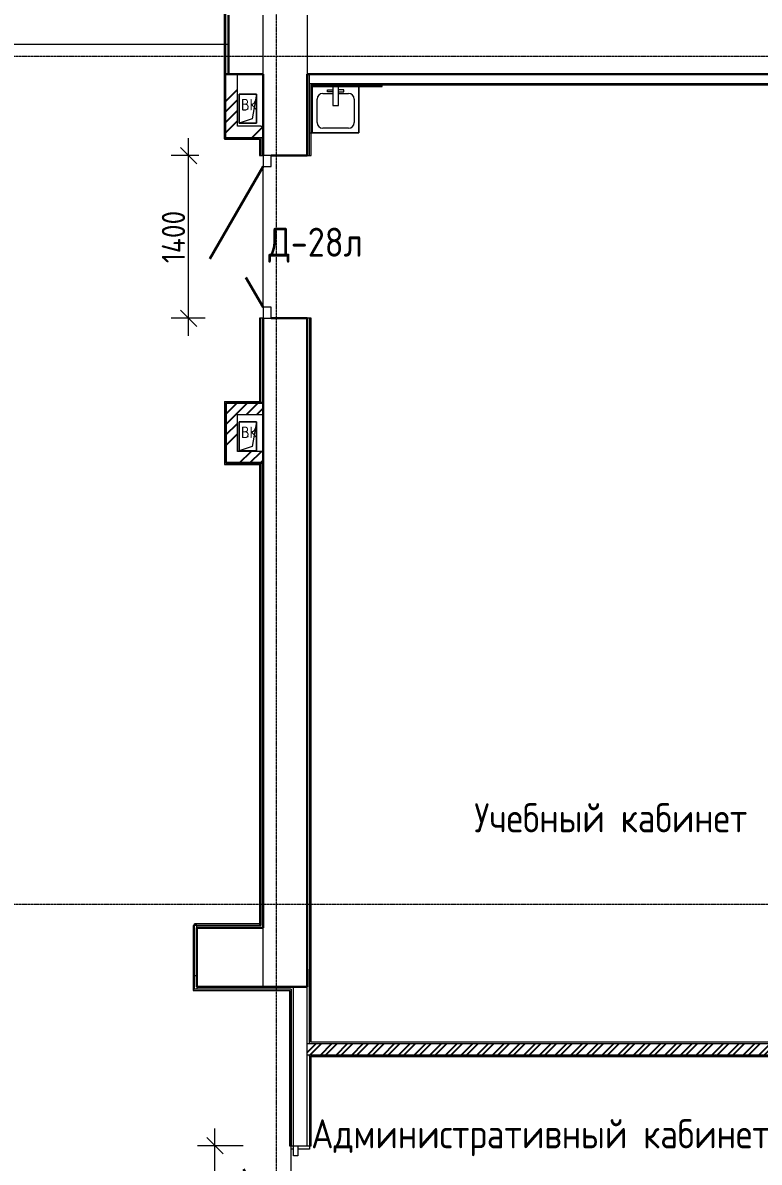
# Model space of a CAD drawing. Header units: millimetres. Extents: x -25149 to 64359, y -29707 to 46678.
# Drawn here: x 46668 to 53002, y 10723 to 20531 of the extents above; entities that cross this region are included whole.
import ezdxf

# ---------------------------------------------------------------- set-up
doc = ezdxf.new("R2010")
doc.units = ezdxf.units.MM
doc.linetypes.add('ADSK_Линия сетки', pattern=[25, 20, -2.5, 0, -2.5])
for name, color, linetype, lineweight in [('Аннотация', 7, 'Continuous', 9), ('Двери', 7, 'Continuous', 9), ('Марки дверей', 7, 'Continuous', 20), ('Марки помещений', 7, 'Continuous', 20), ('Обобщенные модели', 7, 'Continuous', 18), ('Оси', 7, 'Continuous', 9), ('Перекрытие', 7, 'Continuous', 18), ('Размеры', 7, 'Continuous', 5), ('Сантехника', 7, 'Continuous', 18), ('Стены несущие', 7, 'Continuous', 30), ('Стены отделка', 7, 'Continuous', 30), ('Стены перегородки', 7, 'Continuous', 30), ('Стены штриховка', 7, 'Continuous', 9)]:
    doc.layers.add(name, color=color, linetype=linetype, lineweight=lineweight)
doc.styles.add('GOST Common_2', font='GOST_Common.ttf', dxfattribs={"width": 0.9, "height": 250})
doc.styles.add('GOST Common_5', font='GOST_Common.ttf', dxfattribs={"width": 0.9, "height": 100})
doc.styles.add('GOST Common_6', font='GOST_Common.ttf', dxfattribs={"width": 0.9, "height": 200})
doc.dimstyles.new('ADSK_Основной_2_мм', dxfattribs={"dimscale": 304.8, "dimtxt": 201.142999, "dimasz": 0.463911, "dimexe": 0.492126, "dimexo": 0.492126, "dimgap": 0.098425, "dimtad": 1, "dimrnd": 0.01, "dimdsep": 46, "dimtxsty": 'GOST Common_6', "dimblk1": 'OBLIQUE', "dimblk2": 'OBLIQUE', "dimsah": 1, "dimcen": 0.09, "dimdle": 0.492126, "dimazin": 2, "dimtfac": 1, "dimtdec": 4, "dimtix": 1, "dimtmove": 0, "dimatfit": 3, "dimfxl": 1, "dimtvp": 1, "dimtolj": 1, "dimtzin": 0, "dimlwd": 20, "dimlwe": 20, "dimarcsym": 2})

# ---------------------------------------------------------------- blocks, each defined once
blk = doc.blocks.new('Дверь-Alumark_двупольная с глухим окном_S70 - 1400х2200 алюм ост Д30л-6280821-План 2-го этажа')
at = {"layer": 'Двери', "lineweight": 30}
for p, q in [((730, 190), (-62.4, 647.5)), ((-480, 190), (-224.5, 337.5))]:
    blk.add_line(p, q, dxfattribs=at)
at = {"layer": 'Двери'}
for p, q in [((-575, 190), (-575, 120)), ((-480, 190), (-575, 190)), ((-575, 120), (-480, 120)), ((-480, 120), (-480, 190)), ((730, 190), (730, 120)), ((825, 190), (730, 190)), ((730, 120), (825, 120)), ((825, 120), (825, 190))]:
    blk.add_line(p, q, dxfattribs=at)
blk = doc.blocks.new('АС_Дверь_Однопольная_Алюминиевая - 1030х2200 алюм Д31п-3645205-План 2-го этажа')
at = {"layer": 'Двери'}
for p, q in [((-390, -20), (-303, -20)), ((-390, -60), (-390, -20)), ((-303, -60), (-390, -60)), ((-303, -20), (-303, -60)), ((553, -20), (640, -20)), ((553, -60), (553, -20)), ((640, -60), (553, -60)), ((640, -20), (640, -60))]:
    blk.add_line(p, q, dxfattribs=at)
at = {"layer": 'Двери', "lineweight": 30}
blk.add_line((553, -60), (-188.3, -488), dxfattribs=at)
blk = doc.blocks.new('SND_2D_Раковина - 400х400-V37-План 2-го этажа')
at = {"layer": 'Сантехника'}
for p, q in [((-110, 120), (-25, 120)), ((-70, 150), (-25, 150)), ((-70, 135), (-70, 150)), ((-25, 135), (-70, 135)), ((-25, 180), (-25, 15)), ((25, 15), (25, 180)), ((70, 150), (25, 150)), ((25, 135), (70, 135)), ((25, 120), (110, 120)), ((70, 135), (70, 150)), ((200, -220), (200, 180)), ((200, 180), (200, -220)), ((-160, -130), (-160, 70)), ((-25, 15), (25, 15)), ((160, 70), (160, -130)), ((110, -180), (-110, -180)), ((-198.8, -220), (200, -220)), ((200, -220), (-198.8, -220))]:
    blk.add_line(p, q, dxfattribs=at)
for centre, start, end in [((-110, 70), 90, 180), ((110, 70), 0, 90), ((-110, -130), 180, 270), ((110, -130), 270, 0)]:
    blk.add_arc(centre, 50, start, end, dxfattribs=at)
blk = doc.blocks.new('GM_Отверстие прямоугольное _в плите_ - Отверстие-1400775-План 2-го этажа')
at = {"layer": 'Обобщенные модели'}
for p, q in [((-75, -125), (-75, 125)), ((-75, 125), (75, 125)), ((75, 125), (-75, 125)), ((-75, 125), (-75, -125)), ((-37.5, 87.5), (75, 125)), ((75, 125), (75, -125)), ((75, -125), (75, 125)), ((-75, -125), (-37.5, 87.5)), ((75, -125), (-75, -125)), ((-75, -125), (75, -125))]:
    blk.add_line(p, q, dxfattribs=at)
for start, end in [(360, 180), (180, 360), (60, 165), (300, 360), (195, 270)]:
    blk.add_arc((0, 0), 2.5, start, end, dxfattribs=at)
blk = doc.blocks.new('_Oblique')
at = {"color": 0, "linetype": 'ByBlock', "lineweight": -2}
blk.add_line((-0.5, -0.5), (0.5, 0.5), dxfattribs=at)
blk = doc.blocks.new('DIMBLOCK38-План 2-го этажа')
at = {"layer": 'Defpoints', "color": 0, "transparency": 16777216}
for p in [(48321.1, 10864.4), (48714, 10864.4), (48674.6, 9834.4)]:
    blk.add_point(p, dxfattribs=at)
at = {"layer": 'Размеры', "color": 0, "transparency": 16777216}
for p, q in [((48321.1, 9684.4), (48321.1, 11014.4)), ((48564, 10864.4), (48171.1, 10864.4)), ((48524.6, 9834.4), (48171.1, 9834.4))]:
    blk.add_line(p, q, dxfattribs=at)
at = {"layer": 'Размеры', "color": 0, "transparency": 16777216, "xscale": 141.4, "yscale": 141.4, "zscale": 141.4}
for p, rotation in [((48321.1, 10864.4), 90), ((48321.1, 9834.4), 270)]:
    blk.add_blockref('_Oblique', p, dxfattribs=dict(at, rotation=rotation))
at = {"layer": 'Размеры', "color": 0, "transparency": 16777216, "insert": (48191.1, 10349.4), "char_height": 200, "width": 560.473, "attachment_point": 5, "rotation": 90, "style": 'GOST Common_6'}
blk.add_mtext('\\A1;1030', dxfattribs=at)
blk = doc.blocks.new('DIMBLOCK39-План 2-го этажа')
at = {"layer": 'Defpoints', "color": 0, "transparency": 16777216}
for p in [(48093.8, 19387.8), (48333, 19387.8), (48386.7, 17987.8)]:
    blk.add_point(p, dxfattribs=at)
at = {"layer": 'Размеры', "color": 0, "transparency": 16777216}
for p, q in [((48093.8, 17837.8), (48093.8, 19537.8)), ((48183, 19387.8), (47943.8, 19387.8)), ((48236.7, 17987.8), (47943.8, 17987.8))]:
    blk.add_line(p, q, dxfattribs=at)
at = {"layer": 'Размеры', "color": 0, "transparency": 16777216, "xscale": 141.4, "yscale": 141.4, "zscale": 141.4}
for p, rotation in [((48093.8, 19387.8), 90), ((48093.8, 17987.8), 270)]:
    blk.add_blockref('_Oblique', p, dxfattribs=dict(at, rotation=rotation))
at = {"layer": 'Размеры', "color": 0, "transparency": 16777216, "insert": (47963.8, 18687.8), "char_height": 200, "width": 580.928, "attachment_point": 5, "rotation": 90, "style": 'GOST Common_6'}
blk.add_mtext('\\A1;1400', dxfattribs=at)

msp = doc.modelspace()

# ---------------------------------------------------------------- hatches: boundary and pattern name
h = msp.add_hatch()
h.set_pattern_fill('ANSI34', color=256, scale=20)
h.paths.add_polyline_path([(48514.064, 20088.15), (48414.064, 20088.15), (48414.064, 19542.15), (48735, 19542.15), (48735, 19642.15), (48715, 19642.15), (48514.064, 19642.15)])
h = msp.add_hatch()
h.set_pattern_fill('ANSI34', color=256, scale=20)
h.paths.add_polyline_path([(48735, 17260.15), (48414.064, 17260.15), (48414.064, 16742.15), (48735, 16742.15), (48735, 16842.15), (48513.755, 16842.15), (48514.064, 16842.253), (48514.064, 17160.15), (48735, 17160.15)])
h = msp.add_hatch()
h.set_pattern_fill('ANSI32', color=256, scale=10)
h.paths.add_polyline_path([(55070.478, 11745), (49115, 11745), (49115, 11645), (55071.287, 11645)])

# ---------------------------------------------------------------- linework, layer by layer
at = {"layer": 'Оси', "color": 252, "linetype": 'ADSK_Линия сетки'}
for p, q in [((48849.565, 9634.429), (48849.565, 42991.845)), ((-10114.729, 20245), (56004.853, 20245)), ((-10114.729, 12945), (56004.853, 12945))]:
    msp.add_line(p, q, dxfattribs=at)
at = {"layer": 'Перекрытие'}
for p, q in [((48437.5, 20343.15), (46437.5, 20343.15)), ((48735, 18082.815), (48735, 19292.815)), ((48975, 9834.429), (48975, 10864.429)), ((48995, 10834.429), (48975, 10834.429)), ((49135, 10834.429), (49035, 10834.429)), ((49135, 10864.429), (49135, 10834.429))]:
    msp.add_line(p, q, dxfattribs=at)
at = {"layer": 'Стены несущие'}
for p, q in [((48437.5, 20598.15), (48437.5, 20088.15)), ((48414.064, 20088.15), (48735, 20088.15)), ((48735, 20088.15), (48735, 19387.815)), ((49115, 20088.15), (55002.995, 20088.15)), ((49115, 19387.815), (49115, 20088.15)), ((48805, 19387.815), (49115, 19387.815)), ((48735, 17987.815), (48735, 12741.921)), ((49115, 17987.815), (48805, 17987.815)), ((49115, 12231.921), (49115, 17987.815)), ((48414.064, 17260.15), (48414.064, 16742.15)), ((48414.064, 17260.15), (48735, 17260.15)), ((48414.064, 16742.15), (48735, 16742.15)), ((48735, 12741.921), (48165, 12741.921)), ((48165, 12741.921), (48165, 12231.921)), ((48165, 12231.921), (49115, 12231.921))]:
    msp.add_line(p, q, dxfattribs=at)
at = {"layer": 'Стены отделка', "lineweight": 9}
for p, q in [((48514.064, 19642.15), (48514.064, 20068.15)), ((49135, 19583.15), (49135, 20088.15)), ((49135, 20008.15), (54975, 20008.15)), ((49160, 19583.15), (49160, 19983.15)), ((49160, 19983.15), (49760, 19983.15)), ((49760, 19996.15), (54951.737, 19996.15)), ((49760, 19983.15), (49760, 19996.15)), ((48715, 19642.15), (48514.064, 19642.15)), ((48703, 19530.15), (48703, 19387.815)), ((49135, 19583.15), (49160, 19583.15)), ((49147, 19387.815), (49147, 19583.15)), ((48703, 19387.815), (48735, 19387.815)), ((49115, 19387.815), (49147, 19387.815)), ((48735, 17987.815), (48703, 17987.815)), ((48703, 17987.815), (48703, 17272.002)), ((48715, 17260.15), (48715, 17987.815)), ((49147, 17987.815), (49115, 17987.815)), ((49135, 17987.815), (49135, 17045)), ((49147, 11757), (49147, 17987.815)), ((48402.064, 17272.151), (48402.064, 16732.15)), ((48402.064, 17272.151), (48703, 17272.002)), ((48514.064, 16842.15), (48514.064, 17160.15)), ((48514.064, 17160.15), (48735, 17160.15)), ((48735, 16842.15), (48514.064, 16842.15)), ((48404.064, 16730.15), (48703, 16730.299)), ((48703, 16730.299), (48703, 12761.921)), ((48145, 12761.921), (48133, 12761.921)), ((48133, 12761.921), (48133, 12201.921)), ((48145, 12211.921), (48145, 12773.921)), ((48715, 12773.921), (48145, 12773.921)), ((48165, 12741.921), (48165, 12761.921)), ((48165, 12761.921), (48703, 12761.921)), ((49135, 11745), (49135, 12384)), ((48145, 12330.656), (48165, 12330.656)), ((48135, 12199.921), (48963, 12199.921)), ((48975, 12211.921), (48145, 12211.921)), ((48165, 12231.921), (48165, 12211.921)), ((48963, 12199.921), (48963, 10864.429)), ((49115, 11745), (55070.478, 11745)), ((55018.379, 11757), (49147, 11757)), ((55081.869, 11645), (49115, 11645)), ((49135, 11635), (49135, 11645)), ((49147, 11633), (55029.965, 11633)), ((49147, 10864.429), (49147, 11633)), ((48963, 10864.429), (48995, 10864.429)), ((49115, 10864.429), (49147, 10864.429))]:
    msp.add_line(p, q, dxfattribs=at)
for points in [[(48402.064, 20630.15), (48402.064, 19544.15), (48402.064, 19530.15), (48703, 19530.15)], [(48735, 19542.15), (48414.064, 19542.15), (48414.064, 20618.15)]]:
    msp.add_lwpolyline(points, dxfattribs=at)
at = {"layer": 'Стены перегородки', "lineweight": 18}
for p, q in [((48995, 10864.429), (48995, 12231.921)), ((49115, 10864.429), (49115, 12231.921)), ((49035, 10864.429), (49115, 10864.429))]:
    msp.add_line(p, q, dxfattribs=at)
at = {"layer": 'Стены штриховка'}
for p, q in [((48735, 20088.15), (48735, 20598.15)), ((49115, 20598.15), (49115, 20088.15)), ((48514.064, 20068.15), (48514.064, 20088.15)), ((49145, 19998.15), (54953.721, 19998.15)), ((49145, 19998.15), (49145, 19387.815)), ((49151, 19992.15), (49151, 19583.15)), ((49760, 19992.15), (49151, 19992.15)), ((49760, 19998.15), (49760, 19996.15)), ((48715, 19642.15), (48735, 19642.15)), ((48705, 19532.15), (48705, 19387.815)), ((48715, 19542.15), (48715, 19387.815)), ((49135, 19387.815), (49135, 19583.15)), ((48705, 17987.815), (48705, 17270.15)), ((49145, 11755), (49145, 17987.815)), ((48404.064, 17270.15), (48404.064, 16730.15)), ((48404.064, 17270.15), (48705, 17270.15)), ((49135, 17045), (49135, 12384)), ((48402.064, 16732.15), (48402.064, 16730.15)), ((48402.064, 16730.15), (48404.064, 16730.15)), ((48404.064, 16732.15), (48705, 16732.15)), ((48414.064, 16742.15), (48414.064, 16744.15)), ((48416.064, 16742.15), (48414.064, 16742.15)), ((48705, 16732.15), (48705, 12761.921)), ((48715, 16742.15), (48715, 12761.921)), ((48135, 12761.921), (48135, 12199.921)), ((48715, 12771.921), (48145, 12771.921)), ((48165, 12761.921), (48145, 12761.921)), ((48703, 12761.921), (48715, 12761.921)), ((48735, 12231.921), (48735, 12741.921)), ((48133, 12201.921), (48965, 12201.921)), ((48133, 12201.921), (48133, 12199.921)), ((48133, 12199.921), (48135, 12199.921)), ((48965, 12201.921), (48965, 10864.429)), ((48975, 12211.921), (48975, 10864.429)), ((55020.395, 11755), (49145, 11755)), ((49135, 11635), (49135, 10864.429)), ((49145, 11635), (55031.949, 11635)), ((49145, 10864.429), (49145, 11635))]:
    msp.add_line(p, q, dxfattribs=at)
msp.add_lwpolyline([(48705, 19532.15), (48404.064, 19532.15), (48404.064, 20628.15)], dxfattribs=at)

# ---------------------------------------------------------------- block references
at = {"layer": 'Двери'}
for name, p, rotation in [('Дверь-Alumark_двупольная с глухим окном_S70 - 1400х2200 алюм ост Д30л-6280821-План 2-го этажа', (48925, 18562.815), 90), ('АС_Дверь_Однопольная_Алюминиевая - 1030х2200 алюм Д31п-3645205-План 2-го этажа', (49055, 10474.429), 270)]:
    msp.add_blockref(name, p, dxfattribs=dict(at, rotation=rotation))
at = {"layer": 'Обобщенные модели', "rotation": 180}
for p in [(48603.068, 19791.921), (48603.068, 16971.921)]:
    msp.add_blockref('GM_Отверстие прямоугольное _в плите_ - Отверстие-1400775-План 2-го этажа', p, dxfattribs=at)
at = {"layer": 'Сантехника'}
msp.add_blockref('SND_2D_Раковина - 400х400-V37-План 2-го этажа', (49358.785, 19803.15), dxfattribs=at)

# ---------------------------------------------------------------- texts
at = {"layer": 'Аннотация', "color": 251, "true_color": 0x4b4b4b, "char_height": 100, "width": 156.348, "attachment_point": 1, "line_spacing_factor": 1.022766, "style": 'GOST Common_5'}
for insert in [(48544.902, 19876.006), (48544.902, 17056.006)]:
    msp.add_mtext('\\pxt3.6,7.2,10.8,14.4,18,21.6,25.2,28.8,32.4,36,39.6,43.2,46.8,50.4,54,57.6,61.2,64.8,68.4,72,75.6,79.2,82.8,86.4,90,93.6,97.2,100.8,104.4,108,111.6,115.2;{ВК}', dxfattribs=dict(at, insert=insert))
at = {"layer": 'Марки дверей', "lineweight": 9, "insert": (49185.066, 18616.958), "char_height": 250, "width": 851.4, "attachment_point": 5, "line_spacing_factor": 1.022766, "style": 'GOST Common_2'}
msp.add_mtext('\\pxqc,t1.8,3.6,5.4,7.2,9,10.8,12.6,14.4,16.2,18,19.8,21.6,23.4,25.2,27,28.8,30.6,32.4,34.2,36,37.8,39.6,41.4,43.2,45,46.8,48.6,50.4,52.2,54,55.8,57.6;{Д-28л}', dxfattribs=at)
at = {"layer": 'Марки помещений', "lineweight": 9, "char_height": 250, "attachment_point": 5, "line_spacing_factor": 1.022766, "style": 'GOST Common_2'}
for s, insert, width in [('\\pxqc,t1.8,3.6,5.4,7.2,9,10.8,12.6,14.4,16.2,18,19.8,21.6,23.4,25.2,27,28.8,30.6,32.4,34.2,36,37.8,39.6,41.4,43.2,45,46.8,48.6,50.4,52.2,54,55.8,57.6;{Учебный кабинет}', (51725.49, 13687.723), 2429.1), ('\\pxqc,t1.8,3.6,5.4,7.2,9,10.8,12.6,14.4,16.2,18,19.8,21.6,23.4,25.2,27,28.8,30.6,32.4,34.2,36,37.8,39.6,41.4,43.2,45,46.8,48.6,50.4,52.2,54,55.8,57.6;{Административный кабинет. Тип 1}', (51597.846, 10933.69), 4828.5)]:
    msp.add_mtext(s, dxfattribs=dict(at, insert=insert, width=width))

# ---------------------------------------------------------------- dimensions: what is measured, and where the dimension line sits
at = {"layer": 'Размеры'}
for base, p1, p2, override, picture, middle in [((48093.809, 19387.815), (48386.746, 17987.815), (48332.955, 19387.815), {"dimpost": '<>', "dimfxl": 1401.032994, "dimlwd": 65535, "dimlwe": 65535}, 'DIMBLOCK39-План 2-го этажа', (47963.809, 18687.815)), ((48321.137, 10864.429), (48674.576, 9834.429), (48714.026, 10864.429), {"dimpost": '<>', "dimfxl": 1030.755203, "dimlwd": 65535, "dimlwe": 65535}, 'DIMBLOCK38-План 2-го этажа', (48191.137, 10349.429))]:
    dim = msp.add_linear_dim(base=base, p1=p1, p2=p2, angle=90, dimstyle='ADSK_Основной_2_мм', override=override, dxfattribs=at)
    dim.commit()
    dim.dimension.update_dxf_attribs({"geometry": picture, "text_midpoint": middle})

doc.saveas('drawing.dxf')
